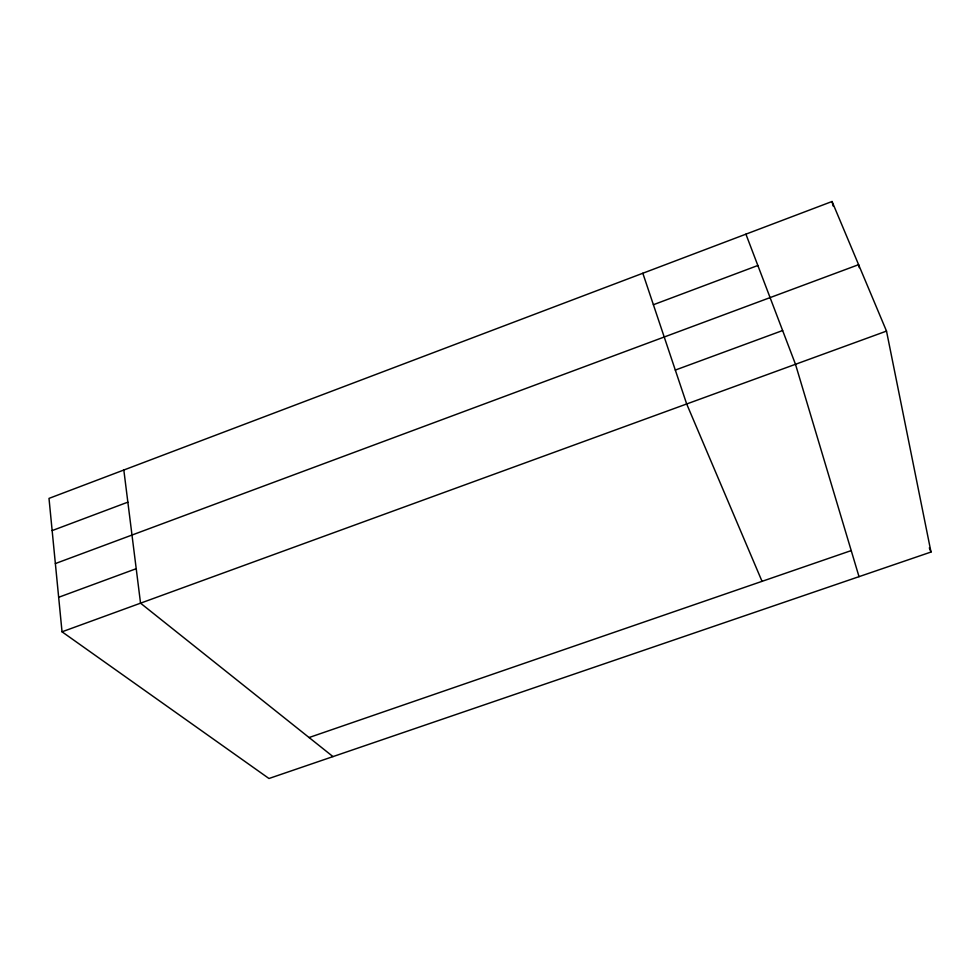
<?xml version="1.0" encoding="UTF-8"?>
<svg xmlns="http://www.w3.org/2000/svg" width="980" height="980" viewBox="0 0 980 980"><rect width="100%" height="100%" fill="white"/><g stroke="black" fill="none" stroke-linecap="round" stroke-linejoin="round"><path stroke-width="1.47" d="M832.057 201.5L49 498.391L62.034 631.806L268.973 778.5L931 552.034L886.508 331.093L832.057 201.5L833.061 205.947M52.148 530.596L127.865 502.152M653.391 304.731L757.846 265.494M55.37 563.561L858.603 264.674L859.252 267.663M58.665 597.286L136.22 568.706M675.306 370.073L782.628 330.53M62.034 631.806L886.508 331.093M309.08 737.536L851.216 550.589M332.992 756.597L140.544 603.178L123.823 470.02M762.036 581.336L686.686 403.981L642.831 273.249M929.322 547.881L931 552.034M745.915 234.159L795.49 364.291L859.019 576.669"/></g></svg>
